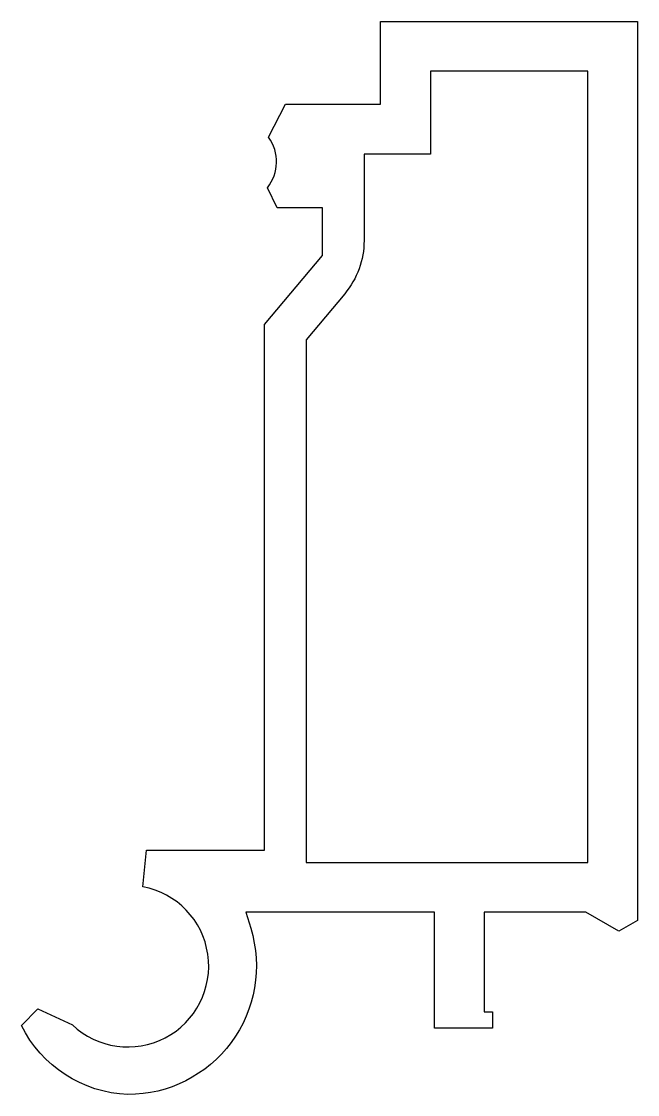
# Model space of a CAD drawing. Header units: millimetres. Extents: x -14.9 to 0, y -3.9 to 22.
import ezdxf

# ---------------------------------------------------------------- set-up
doc = ezdxf.new("R2010")
doc.units = ezdxf.units.MM

msp = doc.modelspace()

# ---------------------------------------------------------------- linework, layer by layer
for points in [[(-11.854, 2), (-9, 2), (-9, 14.682), (-7.6, 16.35), (-7.6, 17.5), (-8.7, 17.5), (-8.934, 17.988, 0.339409), (-8.904, 19.205), (-8.5, 20), (-6.2, 20), (-6.2, 22), (0, 22), (0, 0.3), (-0.45, 0.04), (-1.246, 0.5), (-3.7, 0.5), (-3.7, -1.9), (-3.5, -1.9), (-3.5, -2.3), (-4.9, -2.3), (-4.9, 0.5), (-9.457, 0.5), (-9.337, 0.112, -0.504614), (-12.3, -3.9, -0.274409), (-14.869, -2.233), (-14.473, -1.828), (-13.64, -2.217, 1.335288), (-11.937, 1.116), (-11.854, 2)], [(-7.068, 15.429), (-8, 14.318), (-8, 1.7), (-1.2, 1.7), (-1.2, 20.8), (-5, 20.8), (-5, 18.8), (-6.6, 18.8), (-6.6, 16.714, -0.176327), (-7.068, 15.429)]]:
    msp.add_lwpolyline(points, format="xyb", close=True)

doc.saveas('drawing.dxf')
